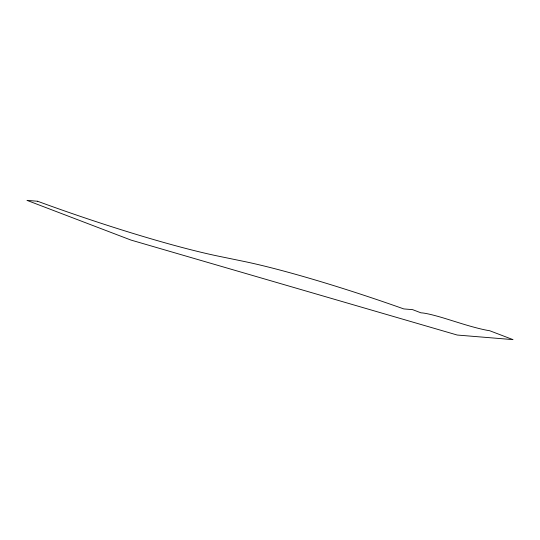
<?xml version="1.0" encoding="UTF-8"?>
<svg xmlns="http://www.w3.org/2000/svg" width="540" height="540" viewBox="0 0 540 540"><rect width="100%" height="100%" fill="white"/><g stroke="black" fill="none" stroke-linecap="round" stroke-linejoin="round"><path stroke-width="0.81" d="M37.571 201.245L27 200.374L131.018 240.084L457.218 335.036L513 339.626L489.665 330.723A48.627 4.658 18.8 0 1 460.107 323.15L446.722 318.985A37.773 3.618 18.8 0 0 420.998 312.849L412.601 309.643L403.792 308.921A179.469 17.199 18.8 0 0 243.493 261.326L218.666 256.216A181.798 17.422 18.8 0 1 37.571 201.245"/></g></svg>
